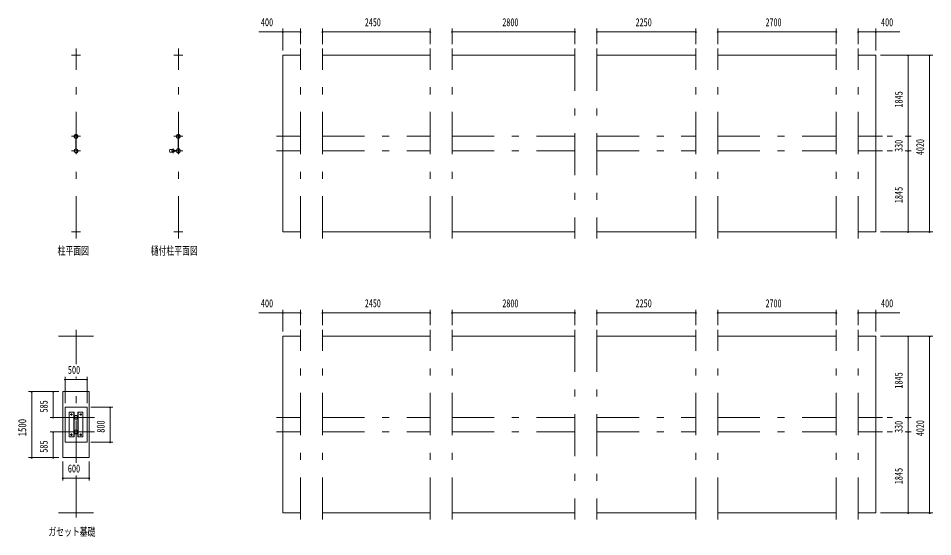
# Model space of a CAD drawing. Units: millimetres, scale not verified. Extents: x -31992 to 32005, y -14700 to 14700.
# Drawn here: x -31992 to -11171, y -11328 to 468 of the extents above; entities that cross this region are included whole.
import ezdxf
from ezdxf.enums import TextEntityAlignment as Align

# ---------------------------------------------------------------- set-up
doc = ezdxf.new("R2010")
doc.units = ezdxf.units.MM
doc.header["$LTSCALE"] = 80
doc.linetypes.add('USER3', pattern=[24, 12, -5, 2, -5])
for name, color, linetype, lineweight in [('0-2_1-07BOLD', 7, 'Continuous', 18), ('0-3_1-27CENTER', 3, 'USER3', 18), ('0-5_1-57DIM', 3, 'Continuous', 18)]:
    doc.layers.add(name, color=color, linetype=linetype, lineweight=lineweight)
doc.styles.add('ＭＳ ゴシック', font='')
doc.styles.get('ＭＳ ゴシック').set_extended_font_data('MS Gothic')

msp = doc.modelspace()

# ---------------------------------------------------------------- linework, layer by layer
at = {"layer": '0-2_1-07BOLD'}
for p, q in [((-30577.35, -372.46), (-30777.34, -372.46)), ((-28247.61, -372.46), (-28447.61, -372.46)), ((-25966.16, -4392.46), (-25966.16, -372.46)), ((-25566.16, -372.46), (-25966.16, -372.46)), ((-22616.16, -372.46), (-25066.16, -372.46)), ((-19316.16, -372.46), (-22116.16, -372.46)), ((-16566.16, -372.46), (-18816.16, -372.46)), ((-13366.16, -372.46), (-16066.16, -372.46)), ((-12466.16, -372.46), (-12866.16, -372.46)), ((-12466.16, -4392.46), (-12466.16, -372.46)), ((-30681.93, -2292.46), (-30681.93, -2263.38)), ((-30680.33, -2261.9), (-30680.33, -2503.01)), ((-30674.33, -2503.01), (-30674.33, -2261.9)), ((-28352.2, -2292.46), (-28352.2, -2263.38)), ((-28350.6, -2261.9), (-28350.6, -2503.01)), ((-28344.6, -2503.01), (-28344.6, -2261.9)), ((-30681.93, -2292.46), (-30680.33, -2292.46)), ((-30681.93, -2472.46), (-30680.33, -2472.46)), ((-30681.93, -2472.46), (-30681.93, -2501.54)), ((-30674.33, -2472.46), (-30672.73, -2472.46)), ((-30672.73, -2472.46), (-30672.73, -2501.54)), ((-28352.2, -2292.46), (-28350.6, -2292.46)), ((-28352.2, -2472.46), (-28350.6, -2472.46)), ((-28352.2, -2472.46), (-28352.2, -2501.54)), ((-28344.6, -2472.46), (-28343, -2472.46)), ((-28343, -2472.46), (-28343, -2501.54)), ((-28475.12, -2519.96), (-28542.7, -2519.96)), ((-28475.12, -2574.96), (-28542.7, -2574.96)), ((-28438.27, -2544.45), (-28392.05, -2544.45)), ((-28438.27, -2550.46), (-28392.05, -2550.46)), ((-28436.87, -2542.85), (-28393.52, -2542.85)), ((-28436.87, -2552.06), (-28393.52, -2552.06)), ((-30577.35, -4392.46), (-30777.34, -4392.46)), ((-28247.61, -4392.46), (-28447.61, -4392.46)), ((-25566.16, -4392.46), (-25966.16, -4392.46)), ((-22616.16, -4392.46), (-25066.16, -4392.46)), ((-19316.16, -4392.46), (-22116.16, -4392.46)), ((-16566.16, -4392.46), (-18816.16, -4392.46)), ((-13366.16, -4392.46), (-16066.16, -4392.46)), ((-12466.16, -4392.46), (-12866.16, -4392.46)), ((-30277.34, -6767.46), (-31077.34, -6767.46)), ((-25566.16, -6767.46), (-25966.16, -6767.46)), ((-25966.16, -10787.46), (-25966.16, -6767.46)), ((-22616.16, -6767.46), (-25066.16, -6767.46)), ((-19316.16, -6767.46), (-22116.16, -6767.46)), ((-16566.16, -6767.46), (-18816.16, -6767.46)), ((-13366.16, -6767.46), (-16066.16, -6767.46)), ((-30977.34, -8027.45), (-30377.34, -8027.45)), ((-30977.34, -9527.46), (-30977.34, -8027.45)), ((-30427.35, -8377.46), (-30927.34, -8377.46)), ((-30927.34, -9177.46), (-30927.34, -8377.46)), ((-30726.39, -9057.46), (-30726.39, -8497.46)), ((-30721.89, -9057.46), (-30721.89, -8497.46)), ((-30520.79, -8497.46), (-30632.79, -8497.46)), ((-30632.79, -9057.46), (-30632.79, -8497.46)), ((-30628.29, -9057.46), (-30628.29, -8497.46)), ((-30520.79, -9057.46), (-30520.79, -8497.46)), ((-30427.35, -8377.46), (-30427.35, -9177.46)), ((-30833.9, -9057.46), (-30721.89, -9057.46)), ((-30520.79, -9057.46), (-30632.79, -9057.46)), ((-30427.35, -9177.46), (-30927.34, -9177.46)), ((-30277.34, -10787.46), (-31077.34, -10787.46)), ((-25566.16, -10787.46), (-25966.16, -10787.46)), ((-22616.16, -10787.46), (-25066.16, -10787.46)), ((-19316.16, -10787.46), (-22116.16, -10787.46)), ((-16566.16, -10787.46), (-18816.16, -10787.46)), ((-13366.16, -10787.46), (-16066.16, -10787.46)), ((-12466.16, -10787.46), (-12866.16, -10787.46))]:
    msp.add_line(p, q, dxfattribs=at)
for points in [[(-30674.33, -2292.46), (-30672.73, -2292.46), (-30672.73, -2263.38)], [(-28344.6, -2292.46), (-28343, -2292.46), (-28343, -2263.38)], [(-12466.16, -10787.46), (-12466.16, -6767.46), (-12866.16, -6767.46)], [(-30977.34, -9527.46), (-30377.34, -9527.46), (-30377.34, -8027.45)], [(-30833.9, -9057.46), (-30833.9, -8497.46), (-30721.89, -8497.46)]]:
    msp.add_lwpolyline(points, dxfattribs=at)
for centre, radius in [((-30677.34, -2217.46), 44.55), ((-30677.34, -2217.46), 40.35), ((-30677.34, -2169.06), 2.25), ((-28347.6, -2217.46), 44.55), ((-28347.6, -2217.46), 40.35), ((-28347.6, -2169.06), 2.25), ((-30677.34, -2547.46), 44.55), ((-30677.34, -2547.46), 40.35), ((-30677.34, -2595.86), 2.25), ((-28496.95, -2547.46), 2.25), ((-28465.6, -2547.46), 27.5), ((-28347.6, -2547.46), 46.15), ((-28347.6, -2547.46), 44.55), ((-28347.6, -2547.46), 40.35), ((-28347.6, -2595.86), 2.25), ((-30783.84, -8547.46), 14.5), ((-30570.84, -8547.46), 14.5), ((-30677.35, -8612.46), 44.55), ((-30677.35, -8612.46), 40.35), ((-30677.35, -8942.45), 44.55), ((-30677.35, -8942.45), 40.35), ((-30783.84, -9007.46), 14.5), ((-30570.84, -9007.46), 14.5)]:
    msp.add_circle(centre, radius, dxfattribs=at)
for centre, radius, start, end in [((-30677.34, -2217.46), 46.15, 93.78961, 264.28209), ((-30677.34, -2169.06), 3.85, 322.09525, 270.00276), ((-30677.34, -2217.46), 46.15, 275.72758, 90.00154), ((-28347.6, -2217.46), 46.15, 93.78961, 264.28209), ((-28347.6, -2169.06), 3.85, 322.09525, 270.00276), ((-28347.6, -2217.46), 46.15, 275.72758, 90.00154), ((-30677.34, -2547.46), 46.15, 95.71837, 266.21085), ((-30677.34, -2595.86), 3.85, 90, 37.90752), ((-30677.34, -2547.46), 46.15, 269.99892, 84.27287), ((-28507.21, -2547.46), 44.9, 142.23546, 217.76454), ((-28496.95, -2547.46), 3.85, 51.34222, 0), ((-28465.6, -2547.46), 29.1, 9.09488, 180), ((-28465.6, -2547.46), 29.1, 185.93016, 350.90401), ((-28448.2, -2547.46), 44.9, 142.23546, 160.41136), ((-28448.2, -2547.46), 44.9, 199.58864, 217.76454), ((-28347.6, -2595.86), 3.85, 90, 37.90752)]:
    msp.add_arc(centre, radius, start, end, dxfattribs=at)
at = {"layer": '0-3_1-27CENTER'}
for p, q in [((-30677.34, -4542.46), (-30677.34, -222.46)), ((-28347.61, -4542.46), (-28347.61, -222.46)), ((-25566.16, -4542.46), (-25566.16, -222.46)), ((-25066.16, -4542.46), (-25066.16, -222.46)), ((-22616.16, -4542.46), (-22616.16, -222.46)), ((-22116.16, -4542.46), (-22116.16, -222.46)), ((-19316.16, -222.46), (-19316.16, -4542.46)), ((-18816.16, -222.46), (-18816.16, -4542.46)), ((-16566.16, -4542.46), (-16566.16, -222.46)), ((-16066.16, -4542.46), (-16066.16, -222.46)), ((-13366.16, -4542.46), (-13366.16, -222.46)), ((-12866.16, -4542.46), (-12866.16, -222.46)), ((-30577.35, -2217.46), (-30777.34, -2217.46)), ((-28247.61, -2217.46), (-28447.61, -2217.46)), ((-26116.16, -2217.46), (-25566.16, -2217.46)), ((-25066.16, -2217.46), (-22616.16, -2217.46)), ((-22116.16, -2217.46), (-19316.16, -2217.46)), ((-18816.16, -2217.46), (-16566.16, -2217.46)), ((-16066.16, -2217.46), (-13366.16, -2217.46)), ((-12866.16, -2217.46), (-12316.16, -2217.46)), ((-28465.6, -2492.46), (-28465.6, -2602.46)), ((-30577.35, -2547.46), (-30777.34, -2547.46)), ((-28247.61, -2547.46), (-28447.61, -2547.46)), ((-28415.13, -2558.22), (-28415.13, -2536.69)), ((-26116.16, -2547.46), (-25566.16, -2547.46)), ((-25066.16, -2547.46), (-22616.16, -2547.46)), ((-22116.16, -2547.46), (-19316.16, -2547.46)), ((-18816.16, -2547.46), (-16566.16, -2547.46)), ((-16066.16, -2547.46), (-13366.16, -2547.46)), ((-12866.16, -2547.46), (-12316.16, -2547.46)), ((-30677.35, -6617.46), (-30677.35, -7398.87)), ((-25566.16, -10937.46), (-25566.16, -6617.46)), ((-25066.16, -10937.46), (-25066.16, -6617.46)), ((-22616.16, -10937.46), (-22616.16, -6617.46)), ((-22116.16, -10937.46), (-22116.16, -6617.46)), ((-19316.16, -6617.46), (-19316.16, -10937.46)), ((-18816.16, -6617.46), (-18816.16, -10937.46)), ((-16566.16, -10937.46), (-16566.16, -6617.46)), ((-16066.16, -10937.46), (-16066.16, -6617.46)), ((-13366.16, -10937.46), (-13366.16, -6617.46)), ((-12866.16, -10937.46), (-12866.16, -6617.46)), ((-30677.35, -9647.46), (-30677.35, -7687.46)), ((-30783.84, -8522.46), (-30783.84, -8572.46)), ((-30570.84, -8522.46), (-30570.84, -8572.46)), ((-31077.34, -8612.46), (-30257.34, -8612.46)), ((-30808.84, -8547.46), (-30758.85, -8547.46)), ((-30545.84, -8547.46), (-30595.85, -8547.46)), ((-26116.16, -8612.46), (-25566.16, -8612.46)), ((-25066.16, -8612.46), (-22616.16, -8612.46)), ((-22116.16, -8612.46), (-19316.16, -8612.46)), ((-18816.16, -8612.46), (-16566.16, -8612.46)), ((-16066.16, -8612.46), (-13366.16, -8612.46)), ((-12866.16, -8612.46), (-12316.16, -8612.46)), ((-31077.34, -8942.45), (-30257.34, -8942.45)), ((-26116.16, -8942.46), (-25566.16, -8942.46)), ((-25066.16, -8942.46), (-22616.16, -8942.46)), ((-22116.16, -8942.46), (-19316.16, -8942.46)), ((-18816.16, -8942.46), (-16566.16, -8942.46)), ((-16066.16, -8942.46), (-13366.16, -8942.46)), ((-12866.16, -8942.46), (-12316.16, -8942.46)), ((-30808.84, -9007.46), (-30758.85, -9007.46)), ((-30783.84, -9032.46), (-30783.84, -8982.45)), ((-30545.84, -9007.46), (-30595.85, -9007.46)), ((-30570.84, -9032.46), (-30570.84, -8982.45)), ((-30677.35, -9932.27), (-30677.35, -10937.46))]:
    msp.add_line(p, q, dxfattribs=at)
at = {"layer": '0-5_1-57DIM'}
for p, q in [((-25966.16, -267.46), (-25966.16, 232.54)), ((-25566.16, -117.46), (-25566.16, 232.54)), ((-25066.16, -117.46), (-25066.16, 232.54)), ((-22616.16, -117.46), (-22616.16, 232.54)), ((-22116.16, -117.46), (-22116.16, 232.54)), ((-19316.16, -117.46), (-19316.16, 232.54)), ((-18816.16, -117.46), (-18816.16, 232.54)), ((-16566.16, -117.46), (-16566.16, 232.54)), ((-16066.16, -117.46), (-16066.16, 232.54)), ((-13366.16, -117.46), (-13366.16, 232.54)), ((-12866.16, -117.46), (-12866.16, 232.54)), ((-12466.16, -267.46), (-12466.16, 232.54)), ((-26515.66, 162.54), (-25566.16, 162.54)), ((-25952.16, 162.54), (-25980.16, 162.54)), ((-25552.16, 162.54), (-25580.16, 162.54)), ((-25052.16, 162.54), (-25080.16, 162.54)), ((-25066.16, 162.54), (-22616.16, 162.54)), ((-22602.16, 162.54), (-22630.16, 162.54)), ((-22102.16, 162.54), (-22130.16, 162.54)), ((-22116.16, 162.54), (-19316.16, 162.54)), ((-19302.16, 162.54), (-19330.16, 162.54)), ((-18802.16, 162.54), (-18830.16, 162.54)), ((-18816.16, 162.54), (-16566.16, 162.54)), ((-16552.16, 162.54), (-16580.16, 162.54)), ((-16052.16, 162.54), (-16080.16, 162.54)), ((-16066.16, 162.54), (-13366.16, 162.54)), ((-13352.16, 162.54), (-13380.16, 162.54)), ((-12852.16, 162.54), (-12880.16, 162.54)), ((-12866.16, 162.54), (-11916.66, 162.54)), ((-12452.16, 162.54), (-12480.16, 162.54)), ((-12361.16, -372.46), (-11171.16, -372.46)), ((-11717.16, -372.46), (-11745.16, -372.46)), ((-11731.16, -372.46), (-11731.16, -4392.47)), ((-11227.16, -372.46), (-11255.16, -372.46)), ((-11241.16, -372.46), (-11241.16, -4392.47)), ((-12211.16, -2217.46), (-12085.86, -2217.46)), ((-11801.16, -2217.46), (-11661.16, -2217.46)), ((-11717.16, -2217.46), (-11745.16, -2217.46)), ((-12211.16, -2547.46), (-12085.86, -2547.46)), ((-11801.16, -2547.46), (-11661.16, -2547.46)), ((-11717.16, -2547.46), (-11745.16, -2547.46)), ((-12361.16, -4392.47), (-11171.16, -4392.47)), ((-11717.16, -4392.47), (-11745.16, -4392.47)), ((-11227.16, -4392.47), (-11255.16, -4392.47)), ((-26515.66, -6232.46), (-25566.16, -6232.46)), ((-25952.16, -6232.46), (-25980.16, -6232.46)), ((-25966.16, -6662.46), (-25966.16, -6162.46)), ((-25552.16, -6232.46), (-25580.16, -6232.46)), ((-25566.16, -6512.46), (-25566.16, -6162.46)), ((-25052.16, -6232.46), (-25080.16, -6232.46)), ((-25066.16, -6512.46), (-25066.16, -6162.46)), ((-25066.16, -6232.46), (-22616.16, -6232.46)), ((-22602.16, -6232.46), (-22630.16, -6232.46)), ((-22616.16, -6512.46), (-22616.16, -6162.46)), ((-22102.16, -6232.46), (-22130.16, -6232.46)), ((-22116.16, -6512.46), (-22116.16, -6162.46)), ((-22116.16, -6232.46), (-19316.16, -6232.46)), ((-19302.16, -6232.46), (-19330.16, -6232.46)), ((-19316.16, -6512.46), (-19316.16, -6162.46)), ((-18802.16, -6232.46), (-18830.16, -6232.46)), ((-18816.16, -6512.46), (-18816.16, -6162.46)), ((-18816.16, -6232.46), (-16566.16, -6232.46)), ((-16552.16, -6232.46), (-16580.16, -6232.46)), ((-16566.16, -6512.46), (-16566.16, -6162.46)), ((-16052.16, -6232.46), (-16080.16, -6232.46)), ((-16066.16, -6512.46), (-16066.16, -6162.46)), ((-16066.16, -6232.46), (-13366.16, -6232.46)), ((-13352.16, -6232.46), (-13380.16, -6232.46)), ((-13366.16, -6512.46), (-13366.16, -6162.46)), ((-12852.16, -6232.46), (-12880.16, -6232.46)), ((-12866.16, -6512.46), (-12866.16, -6162.46)), ((-12866.16, -6232.46), (-11916.66, -6232.46)), ((-12452.16, -6232.46), (-12480.16, -6232.46)), ((-12466.16, -6662.46), (-12466.16, -6162.46)), ((-12361.16, -6767.46), (-11171.16, -6767.46)), ((-11717.16, -6767.46), (-11745.16, -6767.46)), ((-11731.16, -6767.46), (-11731.16, -10787.47)), ((-11227.16, -6767.46), (-11255.16, -6767.46)), ((-11241.16, -6767.46), (-11241.16, -10787.47)), ((-30927.34, -8287.46), (-30927.34, -7687.46)), ((-30427.35, -8287.46), (-30427.35, -7687.46)), ((-30913.34, -7747.45), (-30941.34, -7747.45)), ((-30927.34, -7747.45), (-30427.35, -7747.45)), ((-30413.35, -7747.45), (-30441.35, -7747.45)), ((-31067.34, -8027.45), (-31757.34, -8027.45)), ((-31673.34, -8027.45), (-31701.34, -8027.45)), ((-31687.34, -8027.45), (-31687.34, -9527.46)), ((-31183.34, -8027.45), (-31211.34, -8027.45)), ((-31197.34, -8027.45), (-31197.34, -8612.46)), ((-30337.35, -8377.46), (-29840.42, -8377.46)), ((-29886.41, -8377.46), (-29914.41, -8377.46)), ((-29900.42, -8377.46), (-29900.42, -9177.46)), ((-31067.34, -8612.46), (-31267.34, -8612.46)), ((-31183.34, -8612.46), (-31211.34, -8612.46)), ((-12211.16, -8612.47), (-12085.86, -8612.47)), ((-11801.16, -8612.47), (-11661.16, -8612.47)), ((-11717.16, -8612.47), (-11745.16, -8612.47)), ((-31067.34, -8942.45), (-31267.34, -8942.45)), ((-31183.34, -8942.45), (-31211.34, -8942.45)), ((-31197.34, -8942.45), (-31197.34, -9527.46)), ((-12211.16, -8942.46), (-12085.86, -8942.46)), ((-11801.16, -8942.46), (-11661.16, -8942.46)), ((-11717.16, -8942.46), (-11745.16, -8942.46)), ((-30337.35, -9177.46), (-29840.42, -9177.46)), ((-29886.41, -9177.46), (-29914.41, -9177.46)), ((-31067.34, -9527.46), (-31757.34, -9527.46)), ((-31673.34, -9527.46), (-31701.34, -9527.46)), ((-31183.34, -9527.46), (-31211.34, -9527.46)), ((-30977.34, -9617.46), (-30977.34, -10052.27)), ((-30377.34, -9617.46), (-30377.34, -10052.27)), ((-30963.34, -9992.27), (-30991.34, -9992.27)), ((-30977.34, -9992.27), (-30377.34, -9992.27)), ((-30363.34, -9992.27), (-30391.34, -9992.27)), ((-12361.16, -10787.47), (-11171.16, -10787.47)), ((-11717.16, -10787.47), (-11745.16, -10787.47)), ((-11227.16, -10787.47), (-11255.16, -10787.47))]:
    msp.add_line(p, q, dxfattribs=at)
for centre in [(-25966.16, 162.54), (-25566.16, 162.54), (-25066.16, 162.54), (-22616.16, 162.54), (-22116.16, 162.54), (-19316.16, 162.54), (-18816.16, 162.54), (-16566.16, 162.54), (-16066.16, 162.54), (-13366.16, 162.54), (-12866.16, 162.54), (-12466.16, 162.54), (-11731.16, -372.46), (-11241.16, -372.46), (-11731.16, -2217.46), (-11731.16, -2547.46), (-11731.16, -4392.47), (-11241.16, -4392.47), (-25966.16, -6232.46), (-25566.16, -6232.46), (-25066.16, -6232.46), (-22616.16, -6232.46), (-22116.16, -6232.46), (-19316.16, -6232.46), (-18816.16, -6232.46), (-16566.16, -6232.46), (-16066.16, -6232.46), (-13366.16, -6232.46), (-12866.16, -6232.46), (-12466.16, -6232.46), (-11731.16, -6767.46), (-11241.16, -6767.46), (-30927.34, -7747.45), (-30427.35, -7747.45), (-31687.34, -8027.45), (-31197.34, -8027.45), (-29900.41, -8377.46), (-31197.34, -8612.46), (-11731.16, -8612.47), (-31197.34, -8942.45), (-11731.16, -8942.46), (-29900.41, -9177.46), (-31687.34, -9527.46), (-31197.34, -9527.46), (-30977.34, -9992.27), (-30377.34, -9992.27), (-11731.16, -10787.47), (-11241.16, -10787.47)]:
    msp.add_arc(centre, 14, 180, 0, dxfattribs=at)

# ---------------------------------------------------------------- texts
at = {"layer": '0-5_1-57DIM', "color": 7, "style": 'ＭＳ ゴシック'}
for s, width, p in [('400', 0.75, (-26468.58, 232.54)), ('2450', 0.7, (-24101.57, 232.54)), ('2800', 0.7, (-20969.94, 232.54)), ('2250', 0.65, (-17938.52, 232.54)), ('2700', 0.7, (-14977.4, 232.54)), ('400', 0.75, (-12349.09, 232.54)), ('柱平面図', 0.7, (-31097.34, -4967.59)), ('樋付柱平面図', 0.7, (-28977.61, -4967.59)), ('400', 0.75, (-26468.58, -6162.46)), ('2450', 0.7, (-24101.57, -6162.46)), ('2800', 0.7, (-20969.94, -6162.46)), ('2250', 0.65, (-17938.52, -6162.46)), ('2700', 0.7, (-14977.4, -6162.46)), ('400', 0.75, (-12349.09, -6162.46)), ('500', 0.75, (-30862.77, -7677.46)), ('600', 0.75, (-30863.34, -9922.27)), ('ガセット基礎', 0.7, (-31307.34, -11362.59))]:
    msp.add_text(s, height=182.3, dxfattribs=dict(at, width=width)).set_placement(p, align=Align.BOTTOM_LEFT)
for s, width, p in [('1845', 0.75, (-11801.16, -1564.08)), ('330', 0.7, (-11801.16, -2571.22)), ('4020', 0.7, (-11311.16, -2644.12)), ('1845', 0.75, (-11801.16, -3739.08)), ('1845', 0.75, (-11801.16, -7959.08)), ('585', 0.65, (-31267.34, -8501.81)), ('1500', 0.8, (-31757.34, -9044.83)), ('800', 0.75, (-29970.41, -8961.43)), ('330', 0.7, (-11801.16, -8966.22)), ('4020', 0.7, (-11311.16, -9039.12)), ('585', 0.65, (-31267.34, -9416.81)), ('1845', 0.75, (-11801.16, -10134.08))]:
    msp.add_text(s, height=182.3, rotation=90, dxfattribs=dict(at, width=width)).set_placement(p, align=Align.BOTTOM_LEFT)

doc.saveas('drawing.dxf')
